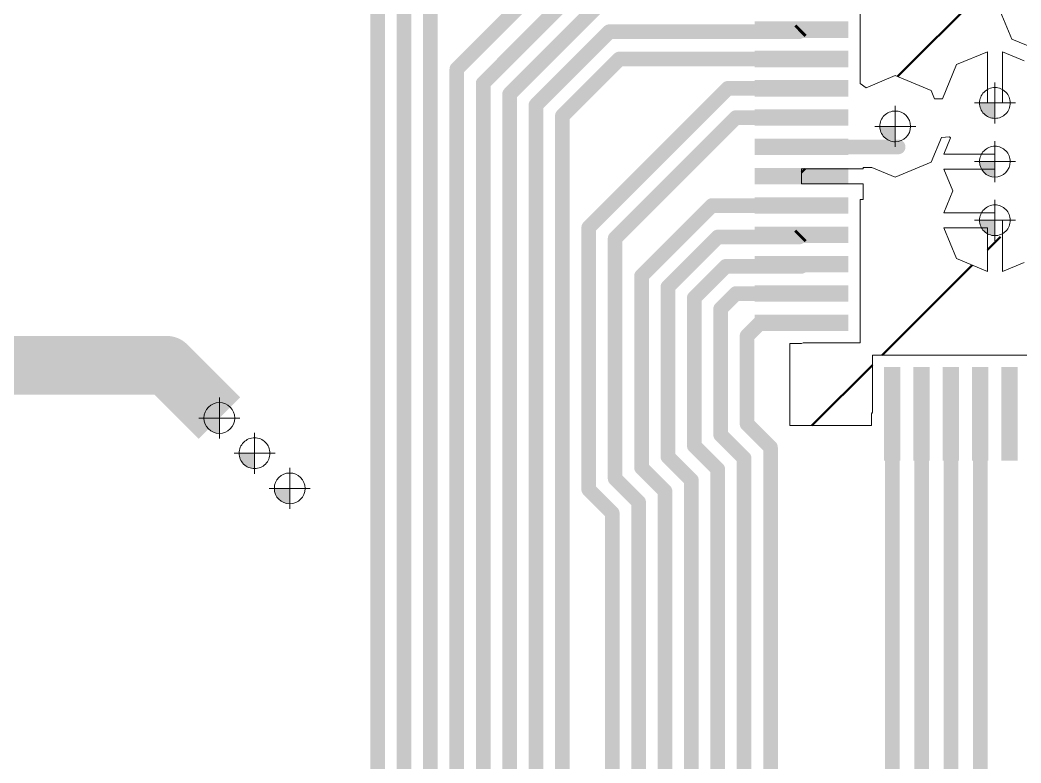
# Paper-space layout 'Layout1' of a CAD drawing. Header units: millimetres. Extents: x 0 to 841, y 0 to 594.
# Drawn here: x 221.16 to 255.3, y 485.3 to 510.64 of the extents above; entities that cross this region are included whole.
import ezdxf

# ---------------------------------------------------------------- set-up
doc = ezdxf.new("R2010")
doc.units = ezdxf.units.MM
doc.layers.get('0').update_dxf_attribs({"lineweight": 50})
for name, color, linetype in [('PDF _Геометрия', 7, 'Continuous'), ('PDF _Сплошная заливка', 7, 'Continuous'), ('TopLayer', 1, 'Continuous')]:
    doc.layers.add(name, color=color, linetype=linetype)

psp = doc.layouts.get("Layout1")

# ---------------------------------------------------------------- hatches: boundary and pattern name
h = psp.add_hatch()
h.set_pattern_fill('ANSI31', color=256, scale=2)
h.set_pattern_definition([(45, (-3061.267459578282, -2336.674674625523), (-4.490128060534577, 4.490128060534577), [])])
h.paths.add_polyline_path([(263.0122402513912, 501.6285116178269), (263.0122402513912, 502.5205088178268), (262.9042394513913, 502.5205088178268), (262.9042394513913, 503.0545082578269), (265.0122362513912, 503.0545082578269), (265.0122362513912, 503.5625082578267), (262.9042394513913, 503.5625082578267), (262.9042394513913, 504.0965076978268), (263.0122402513912, 504.0965076978268), (263.0122402513912, 504.8445580178268), (262.762233131391, 505.0116087378269), (261.7122377713908, 504.5766845378266), (260.4876529713911, 505.0839225378268), (260.3492382113909, 505.4180849378267), (260.099241251391, 505.4180849378267), (259.8467449313912, 504.8085052578267), (260.1557460913909, 504.0625072578268), (258.9558172869197, 504.0625072578268, -0.1097177035820696), (259.0122330113909, 503.8085072578269, -0.1097177035822812), (258.9558172869197, 503.5545072578266), (260.1557460913909, 503.5545072578266), (259.7194807713909, 502.5012606978266), (258.6662342113909, 502.064995377827), (258.6662342113909, 503.2649241822983, -0.2221091514610513), (258.1582342113911, 503.2649241822983), (258.1582342113911, 502.064995377827), (257.4122311313909, 502.3739965378268), (256.666233131391, 502.064995377827), (256.666233131391, 503.2649241822983, -0.2221091514610513), (256.1582331313912, 503.2649241822983), (256.1582331313912, 502.064995377827), (255.4122351313908, 502.3739965378268), (254.666237131391, 502.064995377827), (254.666237131391, 503.2649241822983, -0.2221091514610513), (254.1582371313912, 503.2649241822983), (254.1582371313912, 502.064995377827), (253.1049905713912, 502.5012606978266), (252.6687252513912, 503.5545072578266), (253.8686540558624, 503.5545072578266, -0.1097177035822812), (253.8122383313912, 503.8085072578269, -0.1097177035820696), (253.8686540558624, 504.0625072578268), (252.6687252513912, 504.0625072578268), (252.9777264113909, 504.8085052578267), (252.6687252513912, 505.554508337827), (253.8686540558624, 505.554508337827, -0.1097177035820696), (253.8122383313912, 505.8085083378269, -0.1097177035820696), (253.8686540558624, 506.0625083378268), (252.6687252513912, 506.0625083378268), (252.8971220513909, 506.6139118578267), (252.8687858113913, 506.6563196978268), (252.5866730913908, 506.6285371778267), (252.2368236513912, 505.7839211378268), (251.012238851391, 505.2766831378267), (250.219713131391, 505.6049578178267), (249.9202369713912, 505.6049578178267), (249.9202369713912, 505.5625093378267), (247.8122401713908, 505.5625093378267), (247.8122401713908, 505.0545093378269), (249.9202369713912, 505.0545093378269), (249.9202369713912, 504.5205098978267), (249.8122361713909, 504.5205098978267), (249.8122361713909, 502.6285096178267), (249.8122361713909, 500.6285085378267), (249.8122361713909, 499.628510537827), (247.8690955313909, 499.628510537827), (247.8122401713908, 499.6049596578268), (247.4122409713909, 499.6049596578268), (247.4122409713909, 496.8085060178269), (250.208689531391, 496.8085060178269), (250.208689531391, 497.2085102978267), (250.2322404113911, 497.2653656578268), (250.2322404113911, 499.2085062978267), (262.5922360113909, 499.2085062978267), (262.5922360113909, 497.2653656578268), (262.6157868913911, 497.2085102978267), (262.6157868913911, 496.8085060178269), (265.412240531391, 496.8085060178269), (265.412240531391, 499.6049596578268), (265.0122362513912, 499.6049596578268), (264.9553808913911, 499.628510537827), (263.0122402513912, 499.628510537827)])
h.paths.add_polyline_path([(263.0122402513912, 511.9885061378268), (264.9553808913911, 511.9885061378268), (265.0122362513912, 512.0120570178269), (265.412240531391, 512.0120570178269), (265.412240531391, 512.2962372978268), (265.2043720113911, 512.435129577827), (264.9582307713908, 512.3331739778268), (263.7336459713911, 512.8404119778265), (263.2264079713909, 514.0649967778268), (263.4482769713909, 514.600642137827), (263.3093846913912, 514.8085106578269), (262.6157868913911, 514.8085106578269), (262.6157868913911, 514.408506377827), (262.5922360113909, 514.351651017827), (262.5922360113909, 512.4085103778266), (258.7002397313909, 512.4085103778266), (258.7002397313909, 512.3005095778267), (258.1662352113913, 512.3005095778267), (258.1662352113913, 514.4085012978267), (257.658235211391, 514.4085012978267), (257.658235211391, 512.3005095778267), (257.6157867313909, 512.3005095778267), (257.6157867313909, 512.0010334178269), (257.944061411391, 511.2085076978269), (257.4368234113913, 509.9839228978267), (256.8319528913912, 509.7333772978268), (256.8319528913912, 509.4833803378269), (257.4122311313909, 509.243020137827), (258.1582342113911, 509.5520212978267), (258.1582342113911, 508.3520924933555, -0.2221091514610513), (258.6662342113909, 508.3520924933555), (258.6662342113909, 509.5520212978267), (259.7194807713909, 509.1157559778267), (260.1557460913909, 508.0625094178267), (258.9558172869197, 508.0625094178267, -0.1097177035820696), (259.0122330113909, 507.8085094178268, -0.1097177035820696), (258.9558172869197, 507.5545094178269), (260.1557460913909, 507.5545094178269), (259.904910931391, 506.9489378578269), (259.947400051391, 506.8820901378267), (260.2281106913911, 506.9065046178266), (260.4876529713911, 507.5330921378268), (261.7122377713908, 508.0403301378269), (262.7622382113909, 507.6054059378266), (262.7831017713911, 507.6073363378268), (263.0122402513912, 507.7724566578268), (263.0122402513912, 509.6285108578268)])
h.paths.add_polyline_path([(254.4804158113911, 511.2085076978269), (254.891372571391, 512.2006418578267), (254.7524752113909, 512.4085103778266), (250.2322404113911, 512.4085103778266), (250.2322404113911, 514.351651017827), (250.208689531391, 514.408506377827), (250.208689531391, 514.8085106578269), (247.4122409713909, 514.8085106578269), (247.4122409713909, 512.0120570178269), (247.8122401713908, 512.0120570178269), (247.8690955313909, 511.9885061378268), (249.8122361713909, 511.9885061378268), (249.8122361713909, 509.6285108578268), (249.8122361713909, 508.4682693378268), (250.0201046913912, 508.3293719778267), (251.012238851391, 508.740328737827), (252.2368236513912, 508.2330907378268), (252.3528000513911, 507.9530963778266), (252.6234014913912, 507.9530963778266), (253.1049905713912, 509.1157559778267), (254.1582371313912, 509.5520212978267), (254.1582371313912, 508.3520924933555, -0.2221091514610513), (254.666237131391, 508.3520924933555), (254.666237131391, 509.5520212978267), (255.4122351313908, 509.243020137827), (255.7925188513909, 509.4005407778268), (255.7925188513909, 509.6505377378267), (254.9876538113908, 509.9839228978267)])
h.paths.add_polyline_path([(203.958225771391, 381.5742686178269), (203.6412032913909, 382.3396366578268), (203.958225771391, 383.1050046978266), (204.7235938113909, 383.4220271778267), (206.2617720913909, 383.4220271778267), (206.2617720913909, 383.7972461378267), (204.7235938113909, 383.7972461378267), (203.958225771391, 384.1142686178268), (203.6412032913909, 384.8796366578267), (203.958225771391, 385.6450046978266), (204.7235938113909, 385.9620271778267), (206.2617720913909, 385.9620271778267), (206.2617720913909, 386.3372461378267), (204.7235938113909, 386.3372461378267), (203.958225771391, 386.6542686178268), (203.6412032913909, 387.4196366578267), (203.958225771391, 388.1850046978266), (204.7235938113909, 388.5020271778267), (206.2617720913909, 388.5020271778267), (206.2617720913909, 388.8772461378267), (204.7235938113909, 388.8772461378267), (203.958225771391, 389.1942686178268), (203.6412032913909, 389.9596366578266), (203.958225771391, 390.725004697827), (204.7235938113909, 391.0420271778266), (206.2617720913909, 391.0420271778266), (206.2617720913909, 391.4172461378266), (204.7235938113909, 391.4172461378266), (203.958225771391, 391.7342686178267), (203.6412032913909, 392.4996366578266), (203.958225771391, 393.265004697827), (204.7235938113909, 393.5820271778266), (206.2617720913909, 393.5820271778266), (206.2617720913909, 393.957246137827), (204.7235938113909, 393.957246137827), (203.958225771391, 394.2742686178267), (203.9326174913908, 394.3360871378268), (203.783590611391, 394.3360871378268), (203.2861062113911, 394.5421522578267), (202.6607480513912, 395.1675104178266), (202.4546829313908, 395.6649948178269), (202.4546829313908, 398.6649989778266), (196.5697162913912, 398.6649989778266), (196.5199881713911, 398.4149969378268), (196.6889642113911, 398.3450046978269), (197.0059866913912, 397.579636657827), (196.6889642113911, 396.8142686178267), (195.9235961713912, 396.497246137827), (194.2617706913911, 396.497246137827), (194.2617706913911, 396.2389281378269), (194.719590451391, 396.2389281378269), (194.719590451391, 395.0396366578266), (194.8117332872202, 395.0396366578266, -0.1699659462996923), (194.8654729495252, 395.102359279686, -0.7665071905786159), (195.098594011391, 395.0396366578266), (195.623596771391, 395.0396366578266, -0.2579331722844079), (195.7639682937056, 395.2936417378269), (195.2275904513913, 395.2936417378269), (195.2275904513913, 396.2389281378269), (195.9235961713912, 396.2389281378269), (196.7716208913912, 395.8876613778266), (197.0176757713912, 395.2936417378269), (196.0832240490763, 395.2936417378269, -0.2579331722844079), (196.2235955713909, 395.0396366578266, -0.2579162025869547), (196.0832402148581, 394.7856417378266), (197.0176808513911, 394.7856417378266), (196.7716208913912, 394.191611937827), (195.9235961713912, 393.8403451778267), (195.2275904513913, 393.8403451778267), (195.2275904513913, 394.7856417378266), (195.7639521279239, 394.7856417378266, -0.2579162025869743), (195.623596771391, 395.0396366578266), (195.098594011391, 395.0396366578266, -0.2673960152931364), (195.0363181532557, 394.931514075965, -0.7665071905690961), (194.8031970913912, 394.9942366978266), (194.719590451391, 394.9942366978266), (194.719590451391, 393.8403451778267), (194.2617706913911, 393.8403451778267), (194.2617706913911, 393.5820271778266), (195.9235961713912, 393.5820271778266), (196.6889642113911, 393.265004697827), (197.0059866913912, 392.4996366578266), (196.6889642113911, 391.7342686178267), (195.9235961713912, 391.4172461378266), (194.2617706913911, 391.4172461378266), (194.2617706913911, 391.0420271778266), (195.9235961713912, 391.0420271778266), (196.6889642113911, 390.725004697827), (197.0059866913912, 389.9596366578266), (196.6889642113911, 389.1942686178268), (195.9235961713912, 388.8772461378267), (194.2617706913911, 388.8772461378267), (194.2617706913911, 388.5020271778267), (195.9235961713912, 388.5020271778267), (196.6889642113911, 388.1850046978266), (197.0059866913912, 387.4196366578267), (196.6889642113911, 386.6542686178268), (195.9235961713912, 386.3372461378267), (194.2617706913911, 386.3372461378267), (194.2617706913911, 385.9620271778267), (195.9235961713912, 385.9620271778267), (196.6889642113911, 385.6450046978266), (197.0059866913912, 384.8796366578267), (196.6889642113911, 384.1142686178268), (195.9235961713912, 383.7972461378267), (194.2617706913911, 383.7972461378267), (194.2617706913911, 383.4220271778267), (195.9235961713912, 383.4220271778267), (196.6889642113911, 383.1050046978266), (197.0059866913912, 382.3396366578268), (196.6889642113911, 381.5742686178269), (195.9235961713912, 381.2572461378268), (194.2617706913911, 381.2572461378268), (194.2617706913911, 380.8820271778268), (195.9235961713912, 380.8820271778268), (196.6889642113911, 380.5650046978267), (197.0059866913912, 379.7996366578268), (196.6889642113911, 379.0342686178269), (196.4010247313909, 378.9150003778268), (196.4507528513909, 378.664998337827), (200.5235971313909, 378.664998337827), (200.5235971313909, 379.5746282178266, -0.4142135623725622), (200.3985986513912, 379.6996266978267, -1), (200.6485956113911, 379.6996266978267, -0.4142135623736279), (200.5235971313909, 379.5746282178266), (200.5235971313909, 378.664998337827), (204.1964371313911, 378.664998337827), (204.2461652513912, 378.9150003778268), (203.958225771391, 379.0342686178269), (203.6412032913909, 379.7996366578268), (203.958225771391, 380.5650046978267), (204.6994434913909, 380.8720246578268), (204.6994434913909, 381.2672486578267)])
h.paths.add_polyline_path([(200.577592451391, 383.1461272978268), (200.577592451391, 384.346056102298, -0.2221091514610513), (200.0695924513911, 384.346056102298), (200.0695924513911, 383.1461272978268), (199.0163458913912, 383.5823926178268), (198.5800805713911, 384.6356391778268), (199.7800093758624, 384.6356391778268, -0.1097177035820697), (199.7235936513912, 384.8896391778267, -0.1097177035820696), (199.7800093758624, 385.1436391778266), (198.5800805713911, 385.1436391778266), (198.8476594113909, 385.7896373778267), (198.5800805713911, 386.4356355778268), (199.7800093758624, 386.4356355778268, -0.1097177035820697), (199.7235936513912, 386.6896355778267, -0.1097177035820696), (199.7800093758624, 386.9436355778266), (198.5800805713911, 386.9436355778266), (198.8890817313909, 387.6896386578269), (198.5800805713911, 388.4356366578268), (199.7800093758624, 388.4356366578268, -0.1097177035820756), (199.7235936513912, 388.6896366578267, -0.1097177035822814), (199.7800093758624, 388.943636657827), (198.5800805713911, 388.943636657827), (198.8476594113909, 389.5896348578267), (198.5800805713911, 390.2356381378268), (199.7800093758624, 390.2356381378268, -0.1097177035820697), (199.7235936513912, 390.4896381378267, -0.1097177035822814), (199.7800093758624, 390.743638137827), (198.5800805713911, 390.743638137827), (198.8476594113909, 391.3896363378267), (198.5800805713911, 392.0356396178267), (199.7800093758624, 392.0356396178267, -0.1097177035820697), (199.7235936513912, 392.2896396178267, -0.1097177035822814), (199.7800093758624, 392.543639617827), (198.5800805713911, 392.543639617827), (199.0163458913912, 393.5968861778269), (200.0695924513911, 394.0331514978266), (200.0695924513911, 392.8332226933553, -0.2221091514610513), (200.577592451391, 392.8332226933553), (200.577592451391, 394.0331514978266), (201.6308390113909, 393.5968861778269), (202.067104331391, 392.543639617827), (200.8671755269197, 392.543639617827, -0.1097177035822814), (200.9235912513909, 392.2896396178267, -0.1097177035820696), (200.8671755269197, 392.0356396178267), (202.067104331391, 392.0356396178267), (201.7995254913913, 391.3896363378267), (202.067104331391, 390.743638137827), (200.8671755269197, 390.743638137827, -0.1097177035822814), (200.9235912513909, 390.4896381378267, -0.1097177035820696), (200.8671755269197, 390.2356381378268), (202.067104331391, 390.2356381378268), (201.7995254913913, 389.5896348578267), (202.067104331391, 388.943636657827), (200.8671755269197, 388.943636657827, -0.1097177035822747), (200.9235912513909, 388.6896366578267, -0.1097177035820696), (200.8671755269197, 388.4356366578268), (202.067104331391, 388.4356366578268), (201.7581031713912, 387.6896386578269), (202.067104331391, 386.9436355778266), (200.8671755269197, 386.9436355778266, -0.1097177035820697), (200.9235912513909, 386.6896355778267, -0.1097177035820696), (200.8671755269197, 386.4356355778268), (202.067104331391, 386.4356355778268), (201.7995254913913, 385.7896373778267), (202.067104331391, 385.1436391778266), (200.8671755269197, 385.1436391778266, -0.1097177035820697), (200.9235912513909, 384.8896391778267, -0.1097177035820696), (200.8671755269197, 384.6356391778268), (202.067104331391, 384.6356391778268), (201.6308390113909, 383.5823926178268)], flags=16)
h.paths.add_polyline_path([(199.973590611391, 384.8896391778267, -1), (200.6735942913911, 384.8896391778267, -1)], flags=0)
h.paths.add_polyline_path([(199.973590611391, 386.6896355778267, -1), (200.6735942913911, 386.6896355778267, -1)], flags=0)
h.paths.add_polyline_path([(199.973590611391, 388.6896366578267, -1), (200.6735942913911, 388.6896366578267, -1)], flags=0)
h.paths.add_polyline_path([(199.973590611391, 390.4896381378267, -1), (200.6735942913911, 390.4896381378267, -1)], flags=0)
h.paths.add_polyline_path([(199.973590611391, 392.2896396178267, -1), (200.6735942913911, 392.2896396178267, -1)], flags=0)
at = {"layer": 'PDF _Сплошная заливка', "transparency": 33554559}
for points in [[(253.8873677743213, 507.8086563727015, 0.414185872669355), (254.4123023786542, 507.2836512127315), (254.4123023786542, 507.2836512126364), (254.4123023786542, 507.2836512126364), (254.4123023786542, 507.8086563727015), (254.4123023786542, 507.8086563727015)], [(250.4873578753604, 507.0086772024092, 0.4142588360912758), (251.0123630354328, 506.4836720426802), (251.0123630354328, 506.4836720423441), (251.0123630354328, 506.4836720423441), (251.0123630354328, 507.0086772024092), (251.0123630354328, 507.0086772024092)], [(253.8873677743213, 505.8086879858151, 0.4142362718318894), (254.4123023786542, 505.2836828258819), (254.4123023786542, 505.283682825765), (254.4123023786542, 505.283682825765), (254.4123023786542, 505.8086879858151), (254.4123023786542, 505.8086879858151)], [(253.8873677743213, 503.808649043212, 0.4141858728954807), (254.4123023786542, 503.2836438831177), (254.4123023786542, 503.2836438831614), (254.4123023786542, 503.2836438831614), (254.4123023786542, 503.808649043212), (254.4123023786542, 503.808649043212)], [(227.4332742777924, 497.0651648433054, 0.4142588362201784), (227.9582794378648, 496.5401596832849), (227.9582794378648, 496.5401596832485), (227.9582794378648, 496.5401596832485), (227.9582794378648, 497.0651648433054), (227.9582794378648, 497.0651648433054)], [(228.6332860722314, 495.8651050709946, 0.1988800823731995), (228.7870269999203, 495.4939113943506), (228.7870270000367, 495.4939113944597, 0.1989694840169637), (229.1582912322738, 495.340170466749), (229.1582912322738, 495.3401704666544), (229.1582912322738, 495.3401704666544), (229.1582912322738, 495.8651050709946), (229.1582912322738, 495.8651050709946)], [(229.8332978666404, 494.6651059766032, 0.4142084404969752), (230.3583030267127, 494.1401008165753), (230.3583030267127, 494.1401008165381), (230.3583030267127, 494.1401008165381), (230.3583030267127, 494.6651059766032), (230.3583030267127, 494.6651059766032)]]:
    psp.add_hatch(color=7, dxfattribs=at).paths.add_polyline_path(points)

# ---------------------------------------------------------------- linework, layer by layer
at = {"layer": 'PDF _Геометрия', "lineweight": 9}
for points in [[(254.4120907114657, 507.1088141226464), (254.4120907114657, 508.5086397342056)], [(255.1120035172671, 507.8087269284188), (253.7121779056934, 507.8087269284188)], [(251.0120102568089, 506.3089055080936), (251.0120102568089, 507.7087311196383)], [(251.7126286198427, 507.008818313866), (250.3120974510221, 507.008818313866)], [(254.4120907114657, 505.1083518456799), (254.4120907114657, 506.508883014501)], [(255.1120035172671, 505.8089702087213), (253.7121779056934, 505.8089702087213)], [(254.4120907114657, 503.1085951259829), (254.4120907114657, 504.5084207375421)], [(255.1120035172671, 503.8085079317625), (253.7121779056934, 503.8085079317625)], [(227.9579266592273, 496.3652520375258), (227.9579266592273, 497.765077649085)], [(228.6585450222756, 497.0651648433054), (227.2580138534549, 497.0651648433054)], [(229.1580795650998, 495.1654039323889), (229.1580795650998, 496.5652295439481)], [(229.8579923708721, 495.8653167381758), (228.4581667593275, 495.8653167381758)], [(230.3582324709878, 493.9648403921933), (230.3582324709878, 495.3653715610139)], [(231.0581452767601, 494.6654587552271), (229.6583196651864, 494.6654587552271)]]:
    psp.add_lwpolyline(points, dxfattribs=at)
for points in [[(254.9370253158131, 507.8087269284188, 0.4143145163846628), (254.4120907114657, 508.3336615324156, 0.4143145162214608), (253.8871561069136, 507.8087269284188, 0.4143145159888483), (254.4120907114657, 507.2837923237571, 0.4143145161519996)], [(251.5376504184032, 507.008818313866, 0.4140361064567485), (251.0120102568089, 507.5337529182207, 0.414314516404811), (250.4870756524033, 507.008818313866, 0.4143145164352856), (251.0120102568089, 506.4838837094817, 0.4140361064871968)], [(254.9370253158131, 505.8089702087213, 0.4143145159941371), (254.4120907114657, 506.3339048126891, 0.4143145162071555), (253.8871561071473, 505.8089702087213, 0.4140361064016293), (254.4120907114657, 505.2833300471266, 0.4140361065642623)], [(254.9370253158131, 503.8085079317625, 0.4143145160346857), (254.4120907114657, 504.3334425358175, 0.4143145162480062), (253.8871561072356, 503.8085079317625, 0.4143145159622524), (254.4120907114657, 503.2835733274369, 0.4143145161255549)], [(228.4835668208361, 497.0651648433054, 0.4140361064866563), (227.9579266592273, 497.5900994480548, 0.4138105738866003), (227.4329920551136, 497.0651648433054, 0.4138105734160573), (227.9579266592273, 496.5402302390899, 0.4140361063299194)], [(229.6830141694472, 495.8653167381758, 0.4143145162339532), (229.1580795650998, 496.3902513425014, 0.4143145161315489), (228.6331449605914, 495.8653167381758, 0.4143145160897412), (229.1580795650998, 495.340382133792, 0.4143145161921956)], [(230.8831670753061, 494.6654587552271, 0.4138105735984736), (230.3582324709878, 495.1903933598446, 0.4138105738667449), (229.8332978664066, 494.6654587552271, 0.4140361066956587), (230.3582324709878, 494.1398185936246, 0.4140361064272846)]]:
    psp.add_lwpolyline(points, format="xyb", close=True, dxfattribs=at)
at = {"layer": 'TopLayer', "lineweight": 20}
for p, q in [((249.8122361713909, 509.6285108578268), (249.8122361713909, 511.9885061378268)), ((254.4804158113911, 511.2085076978269), (254.9876538113908, 509.9839228978267)), ((254.9876538113908, 509.9839228978267), (255.7925188513909, 509.6505377378267)), ((249.8122361713909, 508.4682693378268), (249.8122361713909, 509.6285108578268)), ((254.1582371313912, 509.5520212978267), (253.1049905713912, 509.1157559778267)), ((254.1582371313912, 507.8085094178268), (254.1582371313912, 509.5520212978267)), ((255.4122351313908, 509.243020137827), (254.666237131391, 509.5520212978267)), ((254.666237131391, 509.5520212978267), (254.666237131391, 507.8085094178268)), ((253.1049905713912, 509.1157559778267), (252.6234014913912, 507.9530963778266)), ((250.0201046913912, 508.3293719778267), (249.8122361713909, 508.4682693378268)), ((251.012238851391, 508.740328737827), (250.0201046913912, 508.3293719778267)), ((252.2368236513912, 508.2330907378268), (251.012238851391, 508.740328737827)), ((252.3528000513911, 507.9530963778266), (252.2368236513912, 508.2330907378268)), ((252.6234014913912, 507.9530963778266), (252.3528000513911, 507.9530963778266)), ((252.2368236513912, 505.7839211378268), (252.5866730913908, 506.6285371778267)), ((252.5866730913908, 506.6285371778267), (252.8687858113913, 506.6563196978268)), ((252.8971220513909, 506.6139118578267), (252.6687252513912, 506.0625083378268)), ((252.8687858113913, 506.6563196978268), (252.8971220513909, 506.6139118578267)), ((252.6687252513912, 506.0625083378268), (254.4122371313911, 506.0625083378268)), ((254.4122371313911, 506.0625083378268), (254.4122371313911, 505.554508337827)), ((251.012238851391, 505.2766831378267), (252.2368236513912, 505.7839211378268)), ((247.8122401713908, 505.0545093378269), (247.8122401713908, 505.5625093378267)), ((247.8122401713908, 505.5625093378267), (249.9202369713912, 505.5625093378267)), ((249.9202369713912, 505.5625093378267), (249.9202369713912, 505.6049578178267)), ((249.9202369713912, 505.6049578178267), (250.219713131391, 505.6049578178267)), ((250.219713131391, 505.6049578178267), (251.012238851391, 505.2766831378267)), ((254.4122371313911, 505.554508337827), (252.6687252513912, 505.554508337827)), ((252.6687252513912, 505.554508337827), (252.9777264113909, 504.8085052578267)), ((249.9202369713912, 505.0545093378269), (247.8122401713908, 505.0545093378269)), ((249.9202369713912, 504.5205098978267), (249.9202369713912, 505.0545093378269)), ((252.9777264113909, 504.8085052578267), (252.6687252513912, 504.0625072578268)), ((249.8122361713909, 502.6285096178267), (249.8122361713909, 504.5205098978267)), ((249.8122361713909, 504.5205098978267), (249.9202369713912, 504.5205098978267)), ((252.6687252513912, 504.0625072578268), (254.4122371313911, 504.0625072578268)), ((254.4122371313911, 504.0625072578268), (254.4122371313911, 503.8085072578269)), ((254.4122371313911, 503.8085072578269), (254.666237131391, 503.8085072578269)), ((254.666237131391, 503.8085072578269), (254.666237131391, 502.064995377827)), ((254.1582371313912, 503.5545072578266), (252.6687252513912, 503.5545072578266)), ((252.6687252513912, 503.5545072578266), (253.1049905713912, 502.5012606978266)), ((254.1582371313912, 502.064995377827), (254.1582371313912, 503.5545072578266)), ((249.8122361713909, 500.6285085378267), (249.8122361713909, 502.6285096178267)), ((253.1049905713912, 502.5012606978266), (254.1582371313912, 502.064995377827)), ((254.666237131391, 502.064995377827), (255.4122351313908, 502.3739965378268)), ((249.8122361713909, 499.628510537827), (249.8122361713909, 500.6285085378267)), ((247.4122409713909, 496.8085060178269), (247.4122409713909, 499.6049596578268)), ((247.4122409713909, 499.6049596578268), (247.8122401713908, 499.6049596578268)), ((247.8122401713908, 499.6049596578268), (247.8690955313909, 499.628510537827)), ((247.8690955313909, 499.628510537827), (249.8122361713909, 499.628510537827)), ((262.5922360113909, 499.2085062978267), (250.2322404113911, 499.2085062978267)), ((250.2322404113911, 499.2085062978267), (250.2322404113911, 497.2653656578268)), ((250.2322404113911, 497.2653656578268), (250.208689531391, 497.2085102978267)), ((250.208689531391, 497.2085102978267), (250.208689531391, 496.8085060178269)), ((250.208689531391, 496.8085060178269), (247.4122409713909, 496.8085060178269))]:
    psp.add_line(p, q, dxfattribs=at)
for points, const_width in [([(236.0582530113911, 508.9650171378266), (244.858230331391, 517.764994457827)], 0.499999), ([(236.9582512113911, 508.4833823378267), (245.339865131391, 516.864996257827)], 0.499999), ([(233.3582330113909, 482.865013457827), (233.3582330113909, 514.6649955778266)], 0.499999), ([(234.2582312113909, 482.492222737827), (234.2582312113909, 514.164996577827)], 0.499999), ([(235.1582294113909, 482.119432017827), (235.1582294113909, 513.464992897827)], 0.499999), ([(237.8582494113912, 508.1105916178267), (241.0561652913912, 511.3085074978267)], 0.499999), ([(238.7582476113912, 507.7378008978267), (241.2589538113912, 510.2385070978266)], 0.499999), ([(241.2589538113912, 510.2385070978266), (247.742237771391, 510.2385070978266)], 0.499999), ([(247.742237771391, 510.2385070978266), (247.8122401713908, 510.3085094978269)], 0.499999), ([(239.6582458113912, 507.3650101778267), (241.6017420513913, 509.3085064178267)], 0.499999), ([(241.6017420513913, 509.3085064178267), (247.8122401713908, 509.3085064178267)], 0.499999), ([(236.0582530113911, 492.7642926178269), (236.0582530113911, 508.9650171378266)], 0.499999), ([(236.9582512113911, 481.1797590178267), (236.9582512113911, 508.4833823378267)], 0.499999), ([(240.5582440113908, 503.5608521778267), (245.305900251391, 508.3085084178269)], 0.499999), ([(245.305900251391, 508.3085084178269), (247.8122401713908, 508.3085084178269)], 0.499999), ([(237.8582494113912, 480.8069682978266), (237.8582494113912, 508.1105916178267)], 0.499999), ([(238.7582476113912, 480.4341775778266), (238.7582476113912, 507.7378008978267)], 0.499999), ([(239.6582458113912, 480.0613868578266), (239.6582458113912, 507.3650101778267)], 0.499999), ([(241.4582422113913, 503.1880614578267), (245.5786911713908, 507.3085104178267)], 0.499999), ([(245.5786911713908, 507.3085104178267), (247.8122401713908, 507.3085104178267)], 0.499999), ([(247.8122401713908, 506.3085073378265), (251.1122386513912, 506.3085073378265)], 0.499999), ([(242.3582404113909, 501.9064231778266), (244.7603234913909, 504.308506257827)], 0.499999), ([(244.7603234913909, 504.308506257827), (247.8122401713908, 504.308506257827)], 0.499999), ([(240.5582440113908, 494.6282462178269), (240.5582440113908, 503.5608521778267)], 0.499999), ([(241.4582422113913, 495.0010369378269), (241.4582422113913, 503.1880614578267)], 0.499999), ([(243.2582386113909, 501.5336324578266), (244.9631170913913, 503.238510937827)], 0.499999), ([(244.9631170913913, 503.238510937827), (247.742242851391, 503.238510937827)], 0.499999), ([(247.742242851391, 503.238510937827), (247.8122401713908, 503.3085082578268)], 0.499999), ([(244.1582368113909, 501.160841737827), (245.2359029313911, 502.2385078578268)], 0.499999), ([(245.2359029313911, 502.2385078578268), (247.8122401713908, 502.2385078578268)], 0.499999), ([(247.8122401713908, 502.2385078578268), (247.8122401713908, 502.3085102578266)], 0.499999), ([(242.3582404113909, 495.373827657827), (242.3582404113909, 501.9064231778266)], 0.499999), ([(243.2582386113909, 495.746618377827), (243.2582386113909, 501.5336324578266)], 0.499999), ([(244.1582368113909, 496.119409097827), (244.1582368113909, 501.160841737827)], 0.499999), ([(245.0582350113909, 500.788051017827), (245.5786911713908, 501.3085071778269)], 0.499999), ([(245.5786911713908, 501.3085071778269), (247.8122401713908, 501.3085071778269)], 0.499999), ([(245.0582350113909, 496.492199817827), (245.0582350113909, 500.788051017827)], 0.499999), ([(245.958233211391, 499.8649946978267), (246.4017476913909, 500.3085091778266)], 0.499999), ([(246.4017476913909, 500.3085091778266), (247.8122401713908, 500.3085091778266)], 0.499999), ([(245.958233211391, 496.864990537827), (245.958233211391, 499.8649946978267)], 0.499999), ([(215.1582287713909, 498.8649966978269), (226.1582270913909, 498.8649966978269)], 2.00000108), ([(226.1582270913909, 498.8649966978269), (227.9582285713909, 497.0649952178269)], 2.00000108), ([(250.9122390513912, 465.8115652178267), (250.9122390513912, 497.2085102978267)], 0.499999), ([(251.912237051391, 464.1755054978266), (251.912237051391, 497.2085102978267)], 0.499999), ([(252.9122401313912, 463.9027196578268), (252.9122401313912, 497.2085102978267)], 0.499999), ([(253.912238131391, 463.629928737827), (253.912238131391, 497.2085102978267)], 0.499999), ([(245.958233211391, 496.864990537827), (246.7582214513909, 496.0650022978266)], 0.499999), ([(245.0582350113909, 496.492199817827), (245.8582232513909, 495.6922115778266)], 0.499999), ([(244.1582368113909, 496.119409097827), (244.9582250513909, 495.3194208578266)], 0.499999), ([(246.7582214513909, 462.9303365378269), (246.7582214513909, 496.0650022978266)], 0.499999), ([(243.2582386113909, 495.746618377827), (244.0582268513913, 494.9466301378266)], 0.499999), ([(245.8582232513909, 463.3031272578269), (245.8582232513909, 495.6922115778266)], 0.499999), ([(242.3582404113909, 495.373827657827), (243.1582286513908, 494.573839417827)], 0.499999), ([(244.9582250513909, 463.6759179778269), (244.9582250513909, 495.3194208578266)], 0.499999), ([(241.4582422113913, 495.0010369378269), (242.2582304513912, 494.201048697827)], 0.499999), ([(244.0582268513913, 464.0487086978269), (244.0582268513913, 494.9466301378266)], 0.499999), ([(240.5582440113908, 494.6282462178269), (241.3582322513912, 493.828257977827)], 0.499999), ([(243.1582286513908, 464.4214994178269), (243.1582286513908, 494.573839417827)], 0.499999), ([(242.2582304513912, 465.4922059378268), (242.2582304513912, 494.201048697827)], 0.499999), ([(241.3582322513912, 465.8649966578269), (241.3582322513912, 493.828257977827)], 0.499999), ([(236.058227611391, 492.7642672178267), (236.0582530113911, 492.7642926178269)], 0.499999), ([(236.058227611391, 481.5649906578269), (236.058227611391, 492.7642672178267)], 0.499999)]:
    psp.add_lwpolyline(points, dxfattribs=dict(at, const_width=const_width))
for points, const_width in [([(241.133955331391, 510.2385070978266, 1), (241.3839522913909, 510.2385070978266, 1)], 0.24999696), ([(241.133955331391, 510.2385070978266, 1), (241.3839522913909, 510.2385070978266, 1)], 0.24999696), ([(247.6172392913909, 510.2385070978266, 1), (247.8672362513912, 510.2385070978266, 1)], 0.24999696), ([(247.6172392913909, 510.2385070978266, 1), (247.8672362513912, 510.2385070978266, 1)], 0.24999696), ([(247.6872416913911, 510.3085094978269, 1), (247.937238651391, 510.3085094978269, 1)], 0.24999696), ([(241.4767435713911, 509.3085064178267, 1), (241.726740531391, 509.3085064178267, 1)], 0.24999696), ([(241.4767435713911, 509.3085064178267, 1), (241.726740531391, 509.3085064178267, 1)], 0.24999696), ([(247.6872416913911, 509.3085064178267, 1), (247.937238651391, 509.3085064178267, 1)], 0.24999696), ([(235.933254531391, 508.9650171378266, 1), (236.1832514913913, 508.9650171378266, 1)], 0.24999696), ([(235.933254531391, 508.9650171378266, 1), (236.1832514913913, 508.9650171378266, 1)], 0.24999696), ([(236.833252731391, 508.4833823378267, 1), (237.0832496913908, 508.4833823378267, 1)], 0.24999696), ([(236.833252731391, 508.4833823378267, 1), (237.0832496913908, 508.4833823378267, 1)], 0.24999696), ([(245.1809017713908, 508.3085084178269, 1), (245.4308987313912, 508.3085084178269, 1)], 0.24999696), ([(245.1809017713908, 508.3085084178269, 1), (245.4308987313912, 508.3085084178269, 1)], 0.24999696), ([(247.6872416913911, 508.3085084178269, 1), (247.937238651391, 508.3085084178269, 1)], 0.24999696), ([(237.733250931391, 508.1105916178267, 1), (237.9832478913909, 508.1105916178267, 1)], 0.24999696), ([(237.733250931391, 508.1105916178267, 1), (237.9832478913909, 508.1105916178267, 1)], 0.24999696), ([(238.633249131391, 507.7378008978267, 1), (238.8832460913909, 507.7378008978267, 1)], 0.24999696), ([(238.633249131391, 507.7378008978267, 1), (238.8832460913909, 507.7378008978267, 1)], 0.24999696), ([(239.5332473313911, 507.3650101778267, 1), (239.7832442913909, 507.3650101778267, 1)], 0.24999696), ([(239.5332473313911, 507.3650101778267, 1), (239.7832442913909, 507.3650101778267, 1)], 0.24999696), ([(245.4536926913911, 507.3085104178267, 1), (245.703689651391, 507.3085104178267, 1)], 0.24999696), ([(245.4536926913911, 507.3085104178267, 1), (245.703689651391, 507.3085104178267, 1)], 0.24999696), ([(247.6872416913911, 507.3085104178267, 1), (247.937238651391, 507.3085104178267, 1)], 0.24999696), ([(247.6872416913911, 506.3085073378265, 1), (247.937238651391, 506.3085073378265, 1)], 0.24999696), ([(250.987240171391, 506.3085073378265, 1), (251.2372371313909, 506.3085073378265, 1)], 0.24999696), ([(244.6353250113912, 504.308506257827, 1), (244.885321971391, 504.308506257827, 1)], 0.24999696), ([(244.6353250113912, 504.308506257827, 1), (244.885321971391, 504.308506257827, 1)], 0.24999696), ([(247.6872416913911, 504.308506257827, 1), (247.937238651391, 504.308506257827, 1)], 0.24999696), ([(240.4332455313911, 503.5608521778267, 1), (240.683242491391, 503.5608521778267, 1)], 0.24999696), ([(240.4332455313911, 503.5608521778267, 1), (240.683242491391, 503.5608521778267, 1)], 0.24999696), ([(241.3332437313911, 503.1880614578267, 1), (241.583240691391, 503.1880614578267, 1)], 0.24999696), ([(241.3332437313911, 503.1880614578267, 1), (241.583240691391, 503.1880614578267, 1)], 0.24999696), ([(244.8381186113911, 503.238510937827, 1), (245.088115571391, 503.238510937827, 1)], 0.24999696), ([(244.8381186113911, 503.238510937827, 1), (245.088115571391, 503.238510937827, 1)], 0.24999696), ([(247.6172443713908, 503.238510937827, 1), (247.8672413313911, 503.238510937827, 1)], 0.24999696), ([(247.6172443713908, 503.238510937827, 1), (247.8672413313911, 503.238510937827, 1)], 0.24999696), ([(247.6872416913911, 503.3085082578268, 1), (247.937238651391, 503.3085082578268, 1)], 0.24999696), ([(245.110904451391, 502.2385078578268, 1), (245.3609014113913, 502.2385078578268, 1)], 0.24999696), ([(245.110904451391, 502.2385078578268, 1), (245.3609014113913, 502.2385078578268, 1)], 0.24999696), ([(247.6872416913911, 502.3085102578266, 1), (247.937238651391, 502.3085102578266, 1)], 0.24999696), ([(247.6872416913911, 502.2385078578268, 1), (247.937238651391, 502.2385078578268, 1)], 0.24999696), ([(247.6872416913911, 502.2385078578268, 1), (247.937238651391, 502.2385078578268, 1)], 0.24999696), ([(242.2332419313911, 501.9064231778266, 1), (242.483238891391, 501.9064231778266, 1)], 0.24999696), ([(242.2332419313911, 501.9064231778266, 1), (242.483238891391, 501.9064231778266, 1)], 0.24999696), ([(243.1332401313912, 501.5336324578266, 1), (243.383237091391, 501.5336324578266, 1)], 0.24999696), ([(243.1332401313912, 501.5336324578266, 1), (243.383237091391, 501.5336324578266, 1)], 0.24999696), ([(244.0332383313912, 501.160841737827, 1), (244.2832352913911, 501.160841737827, 1)], 0.24999696), ([(244.0332383313912, 501.160841737827, 1), (244.2832352913911, 501.160841737827, 1)], 0.24999696), ([(245.4536926913911, 501.3085071778269, 1), (245.703689651391, 501.3085071778269, 1)], 0.24999696), ([(245.4536926913911, 501.3085071778269, 1), (245.703689651391, 501.3085071778269, 1)], 0.24999696), ([(247.6872416913911, 501.3085071778269, 1), (247.937238651391, 501.3085071778269, 1)], 0.24999696), ([(244.9332365313912, 500.788051017827, 1), (245.1832334913911, 500.788051017827, 1)], 0.24999696), ([(244.9332365313912, 500.788051017827, 1), (245.1832334913911, 500.788051017827, 1)], 0.24999696), ([(246.2767492113912, 500.3085091778266, 1), (246.5267461713911, 500.3085091778266, 1)], 0.24999696), ([(246.2767492113912, 500.3085091778266, 1), (246.5267461713911, 500.3085091778266, 1)], 0.24999696), ([(247.6872416913911, 500.3085091778266, 1), (247.937238651391, 500.3085091778266, 1)], 0.24999696), ([(245.8332347313913, 499.8649946978267, 1), (246.0832316913911, 499.8649946978267, 1)], 0.24999696), ([(245.8332347313913, 499.8649946978267, 1), (246.0832316913911, 499.8649946978267, 1)], 0.24999696), ([(225.6582280913913, 498.8649966978269, 1), (226.658226091391, 498.8649966978269, 1)], 0.999998), ([(225.6582280913913, 498.8649966978269, 1), (226.658226091391, 498.8649966978269, 1)], 0.999998), ([(250.7872405713911, 497.2085102978267, 1), (251.0372375313909, 497.2085102978267, 1)], 0.24999696), ([(251.7872385713913, 497.2085102978267, 1), (252.0372355313912, 497.2085102978267, 1)], 0.24999696), ([(252.787241651391, 497.2085102978267, 1), (253.0372386113909, 497.2085102978267, 1)], 0.24999696), ([(253.7872396513912, 497.2085102978267, 1), (254.0372366113911, 497.2085102978267, 1)], 0.24999696), ([(245.8332347313913, 496.864990537827, 1), (246.0832316913911, 496.864990537827, 1)], 0.24999696), ([(245.8332347313913, 496.864990537827, 1), (246.0832316913911, 496.864990537827, 1)], 0.24999696), ([(244.9332365313912, 496.492199817827, 1), (245.1832334913911, 496.492199817827, 1)], 0.24999696), ([(244.9332365313912, 496.492199817827, 1), (245.1832334913911, 496.492199817827, 1)], 0.24999696), ([(244.0332383313912, 496.119409097827, 1), (244.2832352913911, 496.119409097827, 1)], 0.24999696), ([(244.0332383313912, 496.119409097827, 1), (244.2832352913911, 496.119409097827, 1)], 0.24999696), ([(246.6332229713912, 496.0650022978266, 1), (246.8832199313911, 496.0650022978266, 1)], 0.24999696), ([(246.6332229713912, 496.0650022978266, 1), (246.8832199313911, 496.0650022978266, 1)], 0.24999696), ([(243.1332401313912, 495.746618377827, 1), (243.383237091391, 495.746618377827, 1)], 0.24999696), ([(243.1332401313912, 495.746618377827, 1), (243.383237091391, 495.746618377827, 1)], 0.24999696), ([(245.7332247713912, 495.6922115778266, 1), (245.983221731391, 495.6922115778266, 1)], 0.24999696), ([(245.7332247713912, 495.6922115778266, 1), (245.983221731391, 495.6922115778266, 1)], 0.24999696), ([(242.2332419313911, 495.373827657827, 1), (242.483238891391, 495.373827657827, 1)], 0.24999696), ([(242.2332419313911, 495.373827657827, 1), (242.483238891391, 495.373827657827, 1)], 0.24999696), ([(244.8332265713912, 495.3194208578266, 1), (245.083223531391, 495.3194208578266, 1)], 0.24999696), ([(244.8332265713912, 495.3194208578266, 1), (245.083223531391, 495.3194208578266, 1)], 0.24999696), ([(241.3332437313911, 495.0010369378269, 1), (241.583240691391, 495.0010369378269, 1)], 0.24999696), ([(241.3332437313911, 495.0010369378269, 1), (241.583240691391, 495.0010369378269, 1)], 0.24999696), ([(243.9332283713911, 494.9466301378266, 1), (244.183225331391, 494.9466301378266, 1)], 0.24999696), ([(243.9332283713911, 494.9466301378266, 1), (244.183225331391, 494.9466301378266, 1)], 0.24999696), ([(240.4332455313911, 494.6282462178269, 1), (240.683242491391, 494.6282462178269, 1)], 0.24999696), ([(240.4332455313911, 494.6282462178269, 1), (240.683242491391, 494.6282462178269, 1)], 0.24999696), ([(243.0332301713911, 494.573839417827, 1), (243.283227131391, 494.573839417827, 1)], 0.24999696), ([(243.0332301713911, 494.573839417827, 1), (243.283227131391, 494.573839417827, 1)], 0.24999696), ([(242.1332319713911, 494.201048697827, 1), (242.3832289313909, 494.201048697827, 1)], 0.24999696), ([(242.1332319713911, 494.201048697827, 1), (242.3832289313909, 494.201048697827, 1)], 0.24999696), ([(241.233233771391, 493.828257977827, 1), (241.4832307313909, 493.828257977827, 1)], 0.24999696), ([(241.233233771391, 493.828257977827, 1), (241.4832307313909, 493.828257977827, 1)], 0.24999696), ([(235.9332291313908, 492.7642672178267, 1), (236.1832260913911, 492.7642672178267, 1)], 0.24999696), ([(235.9332291313908, 492.7642672178267, 1), (236.1832260913911, 492.7642672178267, 1)], 0.24999696), ([(235.933254531391, 492.7642926178269, 1), (236.1832514913913, 492.7642926178269, 1)], 0.24999696), ([(235.933254531391, 492.7642926178269, 1), (236.1832514913913, 492.7642926178269, 1)], 0.24999696)]:
    psp.add_lwpolyline(points, format="xyb", close=True, dxfattribs=dict(at, const_width=const_width))
for points in [[(246.2122433713912, 510.0285100578267), (249.4122369713909, 510.0285100578267), (246.2122433713912, 510.5885089378266), (249.4122369713909, 510.5885089378266)], [(246.2122433713912, 509.028506977827), (249.4122369713909, 509.028506977827), (246.2122433713912, 509.5885058578269), (249.4122369713909, 509.5885058578269)], [(246.2122433713912, 508.0285089778267), (249.4122369713909, 508.0285089778267), (246.2122433713912, 508.5885078578267), (249.4122369713909, 508.5885078578267)], [(246.2122433713912, 507.028510977827), (249.4122369713909, 507.028510977827), (246.2122433713912, 507.5885098578269), (249.4122369713909, 507.5885098578269)], [(246.2122433713912, 506.0285078978268), (249.4122369713909, 506.0285078978268), (246.2122433713912, 506.5885067778268), (249.4122369713909, 506.5885067778268)], [(246.2122433713912, 505.028509897827), (249.4122369713909, 505.028509897827), (246.2122433713912, 505.588508777827), (249.4122369713909, 505.588508777827)], [(246.2122433713912, 504.0285068178268), (249.4122369713909, 504.0285068178268), (246.2122433713912, 504.5885056978268), (249.4122369713909, 504.5885056978268)], [(246.2122433713912, 503.0285088178266), (249.4122369713909, 503.0285088178266), (246.2122433713912, 503.588507697827), (249.4122369713909, 503.588507697827)], [(246.2122433713912, 502.0285108178268), (249.4122369713909, 502.0285108178268), (246.2122433713912, 502.5885096978268), (249.4122369713909, 502.5885096978268)], [(246.2122433713912, 501.0285077378267), (249.4122369713909, 501.0285077378267), (246.2122433713912, 501.5885066178266), (249.4122369713909, 501.5885066178266)], [(246.2122433713912, 500.0285097378269), (249.4122369713909, 500.0285097378269), (246.2122433713912, 500.5885086178268), (249.4122369713909, 500.5885086178268)], [(250.632239611391, 498.8085070978268), (250.632239611391, 495.6085134978266), (251.192238491391, 498.8085070978268), (251.192238491391, 495.6085134978266)], [(251.6322376113912, 498.8085070978268), (251.6322376113912, 495.6085134978266), (252.1922364913912, 498.8085070978268), (252.1922364913912, 495.6085134978266)], [(252.632240691391, 498.8085070978268), (252.632240691391, 495.6085134978266), (253.1922395713909, 498.8085070978268), (253.1922395713909, 495.6085134978266)], [(253.6322386913912, 498.8085070978268), (253.6322386913912, 495.6085134978266), (254.1922375713912, 498.8085070978268), (254.1922375713912, 495.6085134978266)], [(254.632236691391, 498.8085070978268), (254.632236691391, 495.6085134978266), (255.1922355713909, 498.8085070978268), (255.1922355713909, 495.6085134978266)]]:
    psp.add_solid(points, dxfattribs=at)

doc.saveas('drawing.dxf')
